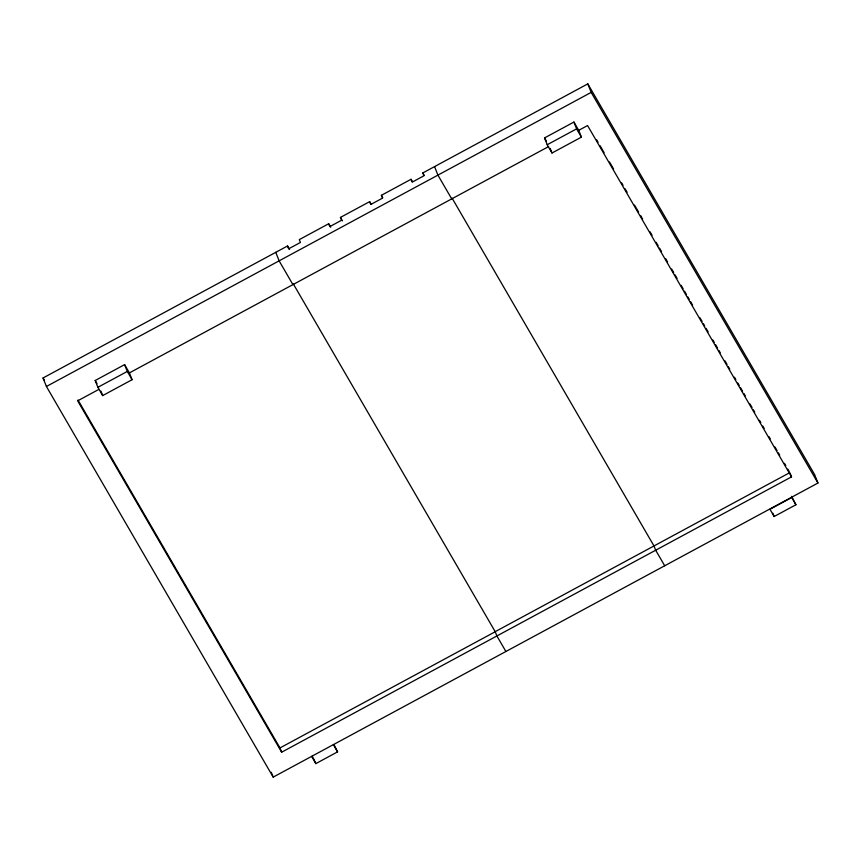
<?xml version="1.0" encoding="UTF-8"?>
<svg xmlns="http://www.w3.org/2000/svg" width="861" height="861" viewBox="0 0 861 861"><rect width="100%" height="100%" fill="white"/><g stroke="black" fill="none" stroke-linecap="round" stroke-linejoin="round"><path stroke-width="1.29" d="M287.531 245.977L288.65 248.818L300.414 242.468L299.294 239.627L328.698 223.752L329.817 226.594L341.58 220.244L340.461 217.402L369.638 201.657L370.757 204.487L382.521 198.138L381.401 195.307L411.052 179.292L412.171 182.134L423.935 175.784L422.816 172.943L587.815 83.872L814.592 474.519L817.95 483.032L273.185 777.128L46.408 386.481L43.05 377.968L287.531 245.977L289.554 249.475M46.408 386.481L591.173 92.385L587.815 83.872M95.194 380.508L124.597 364.633L129.398 372.899L132.088 379.712L102.674 395.586L97.874 387.31L95.194 380.508L96.992 383.608M544.518 137.932L573.932 122.058L578.721 130.323L581.412 137.136L551.998 153.01L547.209 144.734L544.518 137.932L546.315 141.032M97.874 387.31L127.288 371.435L124.597 364.633M547.209 144.734L576.612 128.859L573.932 122.058M98.961 389.333L77.673 400.828L281.655 752.202L791.517 476.865L790.258 473.668M128.526 373.373L548.586 146.596M578.118 130.646L587.568 125.545L791.517 476.865M789.838 472.603L495.193 631.673L496.905 635.988M281.655 752.202L279.976 747.94L495.226 631.737L293.267 283.839M311.617 756.388L315.815 763.621L337.577 751.868L333.917 744.528M795.919 504.761L791.722 497.529L769.96 509.271L774.157 516.514L795.919 504.761L791.636 496.334M591.173 92.385L817.95 483.032M596.705 139.902L598.051 142.226M600.074 145.713L604.131 152.698M609.534 162.008L613.581 168.982M621.685 182.941L623.041 185.266M625.064 188.763L627.088 192.251M634.514 205.047L638.571 212.021M640.595 215.519L642.618 219.006M650.055 231.803L652.078 235.29M656.125 242.275L658.159 245.762M659.504 248.086L661.528 251.573M665.585 258.558L667.609 262.045M671.666 269.03L673.689 272.517M675.035 274.842L677.058 278.329M681.116 285.314L683.139 288.801M684.495 291.126L686.518 294.623M687.864 296.948L689.22 299.273M690.565 301.598L692.599 305.085M700.025 317.881L702.049 321.379M703.405 323.704L704.75 326.028M706.106 328.353L708.129 331.84M712.854 339.987L714.21 342.312M715.556 344.637L717.579 348.135M718.935 350.459L720.28 352.784M725.016 360.931L727.039 364.418M728.384 366.743L729.741 369.068M734.465 377.215L735.821 379.54M737.845 383.027L739.19 385.351M740.546 387.687L742.569 391.174M743.926 393.499L745.271 395.823M749.996 403.97L752.019 407.457M753.375 409.782L754.72 412.118M759.456 420.254L760.801 422.579M762.824 426.077L764.181 428.401M768.905 436.538L770.261 438.873M774.986 447.01L777.009 450.497M778.366 452.832L779.711 455.157M784.436 463.293L785.792 465.629M787.815 469.116L789.171 471.441M576.612 128.859L581.412 137.136M452.068 198.116L653.983 545.949L655.662 550.201L664.692 565.763M451.713 198.891L437.915 175.117L434.568 166.603M422.816 172.943L424.161 175.278M411.052 179.292L412.397 181.617M381.401 195.307L382.747 197.621M369.638 201.657L370.983 203.971M340.461 217.402L342.484 220.879M328.698 223.752L330.721 227.239M292.923 284.614L279.125 260.851L275.768 252.327M496.872 635.935L505.902 651.497M127.288 371.435L132.088 379.712M333.379 744.636L337.577 751.868M312.156 756.281L314.556 760.414M78.017 400.042L279.976 747.94M43.05 377.968L44.395 380.293M772.877 513.242L774.157 516.514M550.211 148.469L551.998 153.01M314.975 761.479L315.815 763.621M271.269 772.263L273.185 777.128M100.888 391.045L102.674 395.586"/></g></svg>
